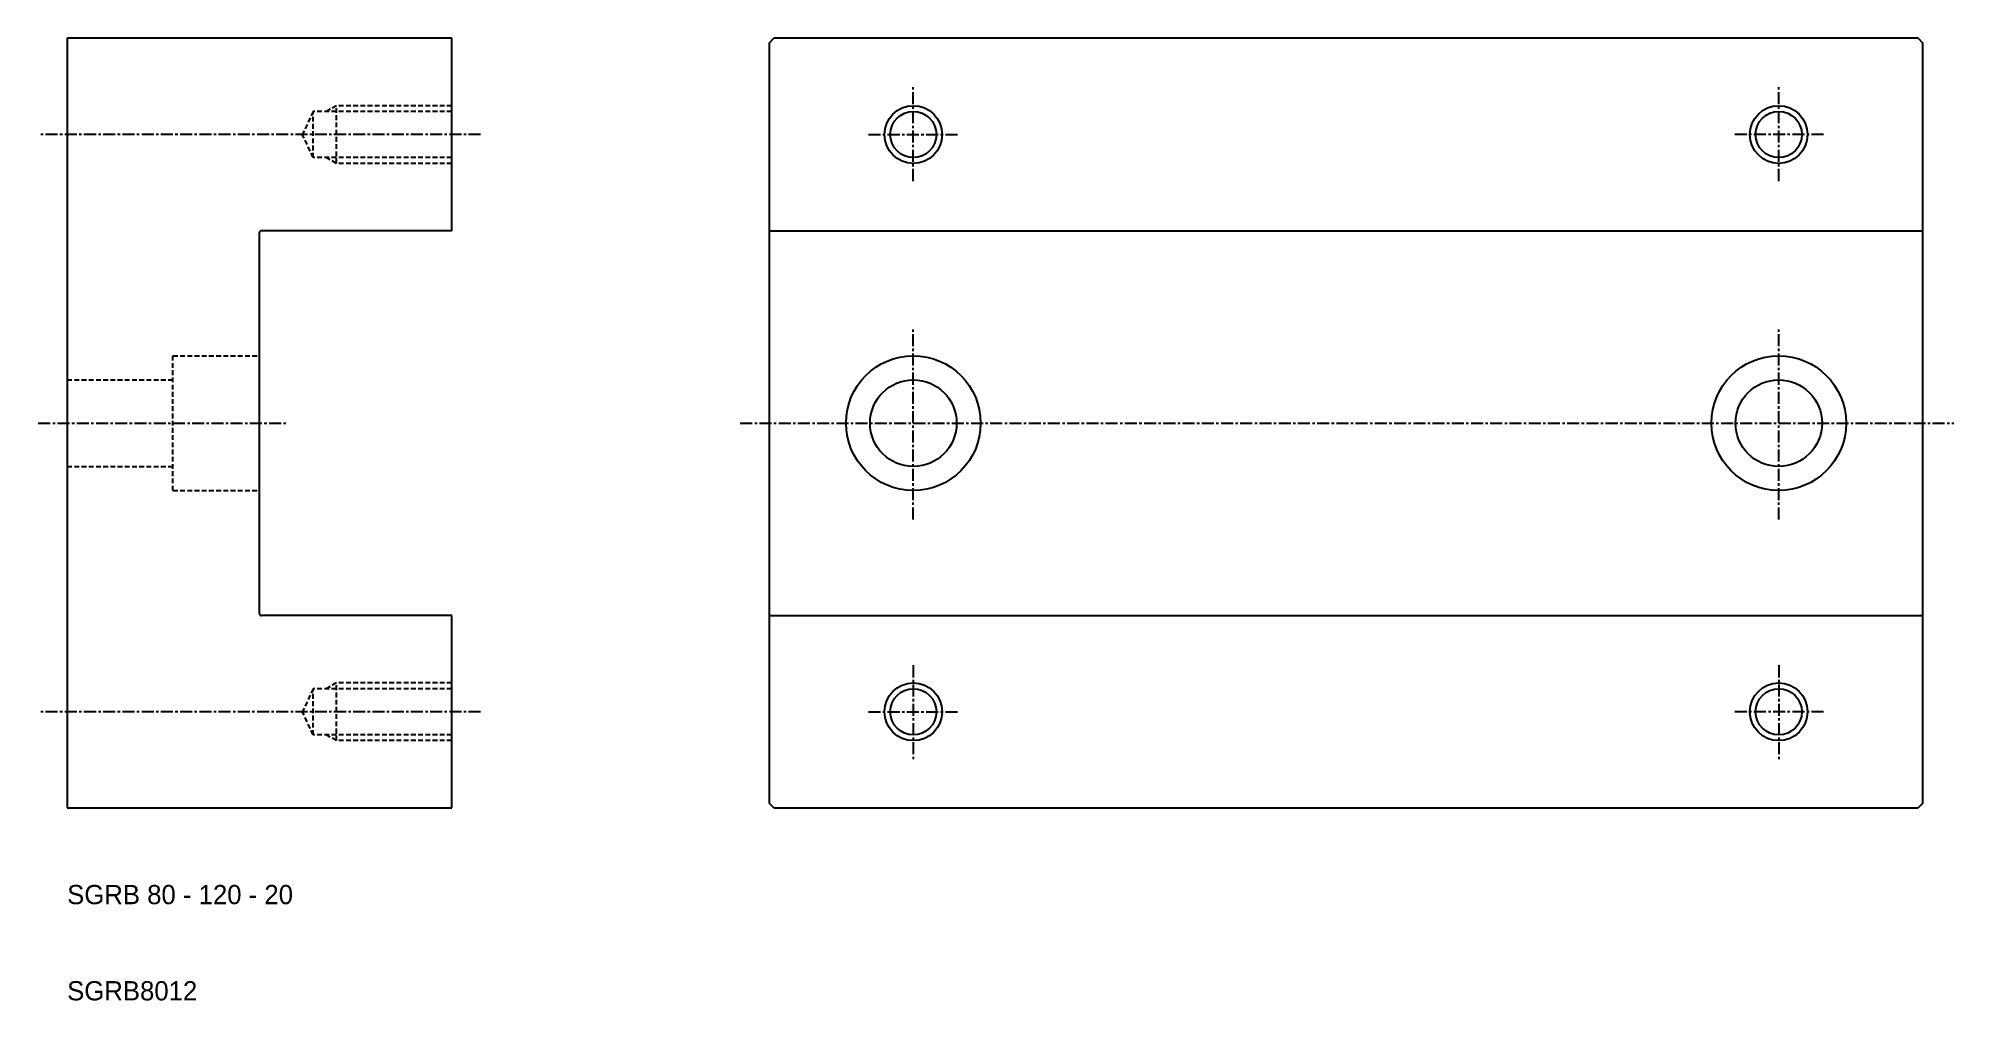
# Model space of a CAD drawing. Extents: x 7 to 206, y 10 to 110.
import ezdxf

# ---------------------------------------------------------------- set-up
doc = ezdxf.new("R2010")
doc.units = 0
doc.linetypes.add('CENTER', pattern=[2, 1.25, -0.25, 0.25, -0.25])
doc.linetypes.add('DASHED', pattern=[0.75, 0.5, -0.25])
doc.layers.get('0').update_dxf_attribs({"linetype": 'CONTINUOUS'})
doc.layers.add('CENTER', color=1, linetype='CENTER')

msp = doc.modelspace()

# ---------------------------------------------------------------- linework, layer by layer
at = {"color": 7, "linetype": 'CONTINUOUS'}
for p, q in [((50, 110), (10, 110)), ((10, 110), (10, 30)), ((50, 90), (50, 110)), ((83, 109.5), (83.5, 110)), ((202.5, 110), (83.5, 110)), ((202.5, 110), (203, 109.5)), ((83, 109.5), (83, 30.5)), ((203, 30.5), (203, 109.5)), ((30, 50.2), (30, 89.8)), ((50, 90), (30.2, 90)), ((83, 90), (203, 90)), ((50, 50), (30.2, 50)), ((50, 30), (50, 50)), ((83, 50), (203, 50)), ((10, 30), (50, 30)), ((83.5, 30), (83, 30.5)), ((83.5, 30), (202.5, 30)), ((203, 30.5), (202.5, 30))]:
    msp.add_line(p, q, dxfattribs=at)
at = {"color": 3, "linetype": 'DASHED'}
for p, q in [((35.6, 102.4), (34.457143, 100)), ((50, 102.4), (35.6, 102.4)), ((35.6, 97.6), (35.6, 102.4)), ((38, 103), (36.96077, 102.4)), ((50, 103), (38, 103)), ((38, 97), (38, 103)), ((35.6, 97.6), (34.457143, 100)), ((50, 97.6), (35.6, 97.6)), ((38, 97), (36.96077, 97.6)), ((50, 97), (38, 97)), ((21, 63), (21, 77)), ((21, 77), (30, 77)), ((10, 74.5), (21, 74.5)), ((10, 65.5), (21, 65.5)), ((21, 63), (30, 63)), ((35.6, 42.4), (34.457143, 40)), ((50, 42.4), (35.6, 42.4)), ((35.6, 37.6), (35.6, 42.4)), ((38, 43), (36.96077, 42.4)), ((50, 43), (38, 43)), ((38, 37), (38, 43)), ((35.6, 37.6), (34.457143, 40)), ((50, 37.6), (35.6, 37.6)), ((38, 37), (36.96077, 37.6)), ((50, 37), (38, 37))]:
    msp.add_line(p, q, dxfattribs=at)
at = {"color": 3}
for centre in [(98, 100), (188, 100), (98, 40), (188, 40)]:
    msp.add_circle(centre, 3, dxfattribs=at)
at = {"color": 7, "linetype": 'CONTINUOUS'}
for centre, radius in [((98, 100), 2.4), ((188, 100), 2.4), ((98, 70), 7), ((188, 70), 7), ((98, 70), 4.5), ((188, 70), 4.5), ((98, 40), 2.4), ((188, 40), 2.4)]:
    msp.add_circle(centre, radius, dxfattribs=at)
for centre, start, end in [((30.2, 89.8), 90, 180), ((30.2, 50.2), 180, 270)]:
    msp.add_arc(centre, 0.2, start, end, dxfattribs=at)
at = {"layer": 'CENTER', "color": 1, "linetype": 'CENTER'}
for p, q in [((98, 95.17023), (98, 105.004473)), ((188, 95.17023), (188, 105.004473)), ((53, 100), (7, 100)), ((93.330586, 100), (102.759559, 100)), ((192.669414, 100), (183.240441, 100)), ((98, 60), (98, 80)), ((188, 60), (188, 80)), ((7, 70), (33, 70)), ((80, 70), (206.195538, 70)), ((88, 70), (108, 70)), ((98, 44.82977), (98, 34.995527)), ((188, 44.82977), (188, 34.995527)), ((53, 40), (7, 40)), ((93.330586, 40), (102.759559, 40)), ((192.669414, 40), (183.240441, 40))]:
    msp.add_line(p, q, dxfattribs=at)

# ---------------------------------------------------------------- texts
at = {"color": 7, "linetype": 'CONTINUOUS'}
for s, p in [('SGRB 80 - 120 - 20', (10, 20)), ('SGRB8012', (10, 10))]:
    msp.add_text(s, height=2, dxfattribs=at).set_placement(p)

doc.saveas('drawing.dxf')
